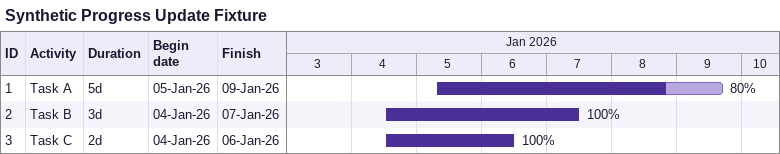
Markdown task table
Synthetic Progress Update Fixture

| ID | Task | Duration | Start | Finish | % complete |
|---|---|---|---|---|---|
| 1 | Task A | 5d | 2026-01-05 | 2026-01-09 | 80 |
| 2 | Task B | 3d | 2026-01-04 | 2026-01-07 | 100 |
| 3 | Task C | 2d | 2026-01-04 | 2026-01-06 | 100 |
